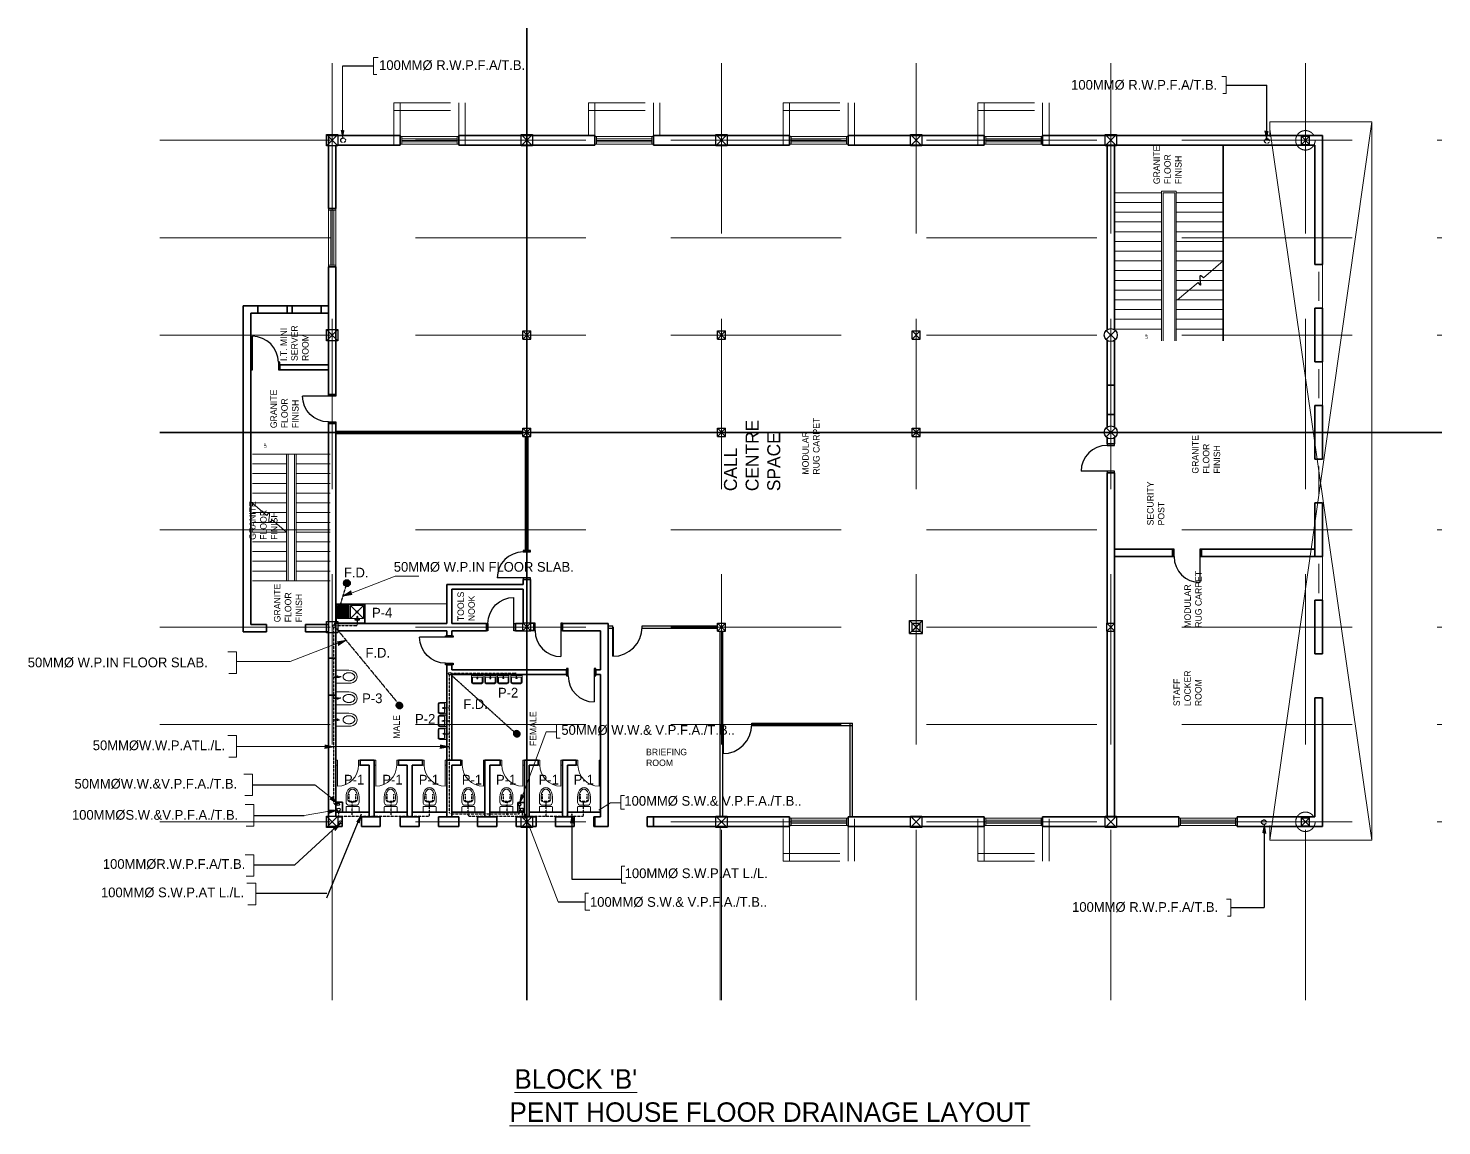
# Model space of a CAD drawing. Header units: millimetres. Extents: x -162225 to 333452, y -329082 to -56676.
# Drawn here: x 22776 to 66347, y -329082 to -295264 of the extents above; entities that cross this region are included whole.
import ezdxf

# ---------------------------------------------------------------- set-up
doc = ezdxf.new("R2010")
doc.units = ezdxf.units.MM
doc.header["$LTSCALE"] = 7
doc.header["$MEASUREMENT"] = 0
doc.linetypes.add('DASHED2', pattern=[0.375, 0.25, -0.125])
doc.linetypes.add('HIDDEN', pattern=[0.375, 0.25, -0.125])
doc.layers.get('0').update_dxf_attribs({"lineweight": 5})
for name, color, linetype, lineweight in [('Dim', 1, 'Continuous', 13), ('Fixtures', 7, 'Continuous', 5), ('gridlines', 8, 'DASHED2', 5), ('Handrails', 8, 'Continuous', 5), ('LAYER1', 8, 'Continuous', 5), ('Layer2', 8, 'Continuous', 25), ('Layer4', 8, 'Continuous', 5), ('Layer5', 8, 'Continuous', 25), ("Supervisor's seat", 8, 'Continuous', 25), ('text', 8, 'Continuous', 5), ('TEXT3', 8, 'Continuous', 5), ('WALLS', 8, 'Continuous', 35), ('WIN-DOOR', 8, 'Continuous', 13), ('win_doors', 8, 'Continuous', 13), ('WINDOWS_DOORS', 8, 'Continuous', 5)]:
    doc.layers.add(name, color=color, linetype=linetype, lineweight=lineweight)
doc.layers.add('DOORS', color=8, linetype='Continuous')
doc.layers.add('DRAINAGE', color=6, linetype='Continuous')
doc.layers.get('Dim').off()
doc.styles.add('LUCY', font='LSANSI.TTF')
doc.styles.add('STYLUS', font='stylu.ttf')

# ---------------------------------------------------------------- blocks, each defined once
blk = doc.blocks.new('W1800')
at = {"layer": 'WIN-DOOR'}
for points in [[(0, 0), (230, 0), (230, -50), (0, -50)], [(0, -1800), (230, -1800), (230, -1750), (0, -1750)]]:
    blk.add_lwpolyline(points, close=True, dxfattribs=at)
at = {"layer": 'WINDOWS_DOORS'}
for p, q in [((0, -1800), (0, 0)), ((0, 0), (230, 0)), ((230, 0), (230, -1800)), ((69, -1750), (69, -50)), ((114, -50), (114, -1750)), ((161, -1750), (161, -50)), ((230, -1800), (0, -1800))]:
    blk.add_line(p, q, dxfattribs=at)
blk = doc.blocks.new('STEP ARROW')
at = {"layer": 'text', "insert": (4454, 51), "char_height": 80, "width": 68, "attachment_point": 7}
blk.add_mtext('{\\fStylus BT|b0|i0|c0|p34;UP}', dxfattribs=at)
blk = doc.blocks.new('STEP CUT')
at = {"layer": 'Handrails', "linetype": 'Continuous'}
for p, q in [((333, 571), (-86, 79)), ((-225, -85), (-599, -524))]:
    blk.add_line(p, q, dxfattribs=at)
for points, knots in [([(-224, 17), (-266, 20), (-337, 17), (-265, -49), (-225, -85)], [321.725709, 321.725709, 321.725709, 321.725709, 418.129398, 535.034836, 535.034836, 535.034836, 535.034836]), ([(-86, 79), (-42, 49), (80, -36), (-134, 10), (-224, 17)], [0, 0, 0, 0, 115.30598, 321.725709, 321.725709, 321.725709, 321.725709])]:
    blk.add_open_spline(points, degree=3, knots=knots, dxfattribs=at)
blk = doc.blocks.new('wc')
for p, q in [((0, 458), (0, 308)), ((50, 458), (50, 408)), ((350, 408), (350, 458)), ((400, 308), (400, 458)), ((0, 150), (0, 0)), ((0, 0), (400, 0)), ((25, 175), (375, 175)), ((100, 208), (300, 208)), ((150, 308), (250, 308)), ((190, 208), (190, 175)), ((210, 208), (210, 175)), ((400, 0), (400, 150))]:
    blk.add_line(p, q)
for centre, radius, start, end in [((100, 308), 100, 180, 270), ((25, 150), 25, 90, 180), ((150, 408), 100, 180, 270), ((250, 408), 100, 270, 0), ((300, 308), 100, 270, 0), ((300, 308), 100, 270, 0), ((375, 150), 25, 360, 90)]:
    blk.add_arc(centre, radius, start, end)
blk.add_ellipse((200, 458), major_axis=(0, 300), ratio=0.666667, start_param=4.712389, end_param=7.853982)
blk.add_open_spline([(350, 458), (350, 466), (350, 474), (348, 496), (347, 510), (342, 537), (339, 551), (332, 576), (327, 588), (318, 611), (312, 622), (301, 641), (294, 650), (283, 665), (277, 670), (266, 681), (261, 685), (250, 693), (244, 696), (233, 701), (228, 703), (217, 706), (212, 707), (201, 708), (196, 708), (185, 706), (180, 705), (169, 702), (163, 700), (152, 694), (147, 691), (136, 682), (130, 678), (119, 667), (114, 661), (104, 647), (99, 640), (89, 624), (85, 616), (77, 598), (73, 589), (66, 569), (63, 559), (58, 538), (56, 527), (53, 506), (52, 494), (50, 475), (50, 466), (50, 458)], degree=3, knots=[4.712389, 4.712389, 4.712389, 4.712389, 4.805294, 4.805294, 4.96378, 4.96378, 5.122267, 5.122267, 5.280753, 5.280753, 5.439239, 5.439239, 5.597725, 5.597725, 5.724795, 5.724795, 5.851866, 5.851866, 5.978936, 5.978936, 6.106006, 6.106006, 6.233076, 6.233076, 6.360146, 6.360146, 6.487216, 6.487216, 6.614287, 6.614287, 6.741357, 6.741357, 6.868427, 6.868427, 6.995497, 6.995497, 7.122567, 7.122567, 7.249638, 7.249638, 7.376708, 7.376708, 7.503778, 7.503778, 7.630848, 7.630848, 7.757918, 7.757918, 7.853982, 7.853982, 7.853982, 7.853982])
blk = doc.blocks.new('d750l-150')
at = {"layer": 'WINDOWS_DOORS'}
blk.add_line((50, 150), (50, 800), dxfattribs=at)
for points in [[(50, 0), (0, 0), (0, 150), (50, 150)], [(750, 0), (700, 0), (700, 150), (750, 150)]]:
    blk.add_lwpolyline(points, close=True, dxfattribs=at)
blk.add_arc((50, 150), 650, 0, 90, dxfattribs=at)
blk = doc.blocks.new('bidet')
for p, q in [((0, 400), (0, 0)), ((0, 0), (400, 0)), ((0, 0), (200, 0)), ((0, 0), (200, 0)), ((400, 0), (400, 400))]:
    blk.add_line(p, q)
for radius in [23.9, 18.9, 13.9]:
    blk.add_circle((200, 50), radius)
blk.add_ellipse((200, 400), major_axis=(0, 256), ratio=0.780874, start_param=4.712389, end_param=7.853982)
for points in [[(325, 400), (325, 406), (325, 413), (323, 429), (322, 439), (318, 459), (316, 469), (309, 487), (306, 496), (298, 512), (293, 520), (284, 534), (279, 540), (268, 551), (263, 556), (252, 564), (246, 568), (235, 574), (229, 576), (218, 579), (213, 580), (202, 581), (197, 581), (186, 580), (180, 579), (169, 576), (164, 573), (153, 567), (147, 564), (136, 555), (131, 550), (120, 538), (115, 532), (106, 518), (101, 510), (93, 494), (90, 485), (84, 466), (81, 457), (78, 437), (76, 427), (75, 411), (75, 406), (75, 400)], [(325, 400), (325, 394), (325, 387), (323, 371), (322, 361), (318, 341), (316, 331), (309, 313), (306, 304), (298, 288), (293, 280), (284, 266), (279, 260), (268, 249), (263, 244), (252, 236), (246, 232), (235, 226), (229, 224), (218, 221), (213, 220), (202, 219), (197, 219), (186, 220), (180, 221), (169, 224), (164, 227), (153, 233), (147, 236), (136, 245), (131, 250), (120, 262), (115, 268), (106, 282), (101, 290), (93, 306), (90, 315), (84, 334), (81, 343), (78, 363), (76, 373), (75, 389), (75, 394), (75, 400)]]:
    blk.add_open_spline(points, degree=3, knots=[4.712389, 4.712389, 4.712389, 4.712389, 4.809848, 4.809848, 4.965569, 4.965569, 5.121291, 5.121291, 5.277012, 5.277012, 5.432733, 5.432733, 5.588455, 5.588455, 5.744176, 5.744176, 5.899897, 5.899897, 6.055619, 6.055619, 6.21134, 6.21134, 6.367061, 6.367061, 6.522783, 6.522783, 6.678504, 6.678504, 6.834226, 6.834226, 6.989947, 6.989947, 7.145668, 7.145668, 7.30139, 7.30139, 7.457111, 7.457111, 7.612832, 7.612832, 7.768554, 7.768554, 7.853982, 7.853982, 7.853982, 7.853982])
blk = doc.blocks.new('d900l')
at = {"linetype": 'ByBlock'}
blk.add_line((50, 230), (50, 1030), dxfattribs=at)
for points in [[(0, 0), (50, 0), (50, 230), (0, 230)], [(850, 0), (900, 0), (900, 230), (850, 230)]]:
    blk.add_lwpolyline(points, close=True, dxfattribs=at)
blk.add_arc((50, 230), 800, 0, 90, dxfattribs=at)
blk = doc.blocks.new('900 DOOR 2')
at = {"layer": 'Layer5'}
for p, q in [((900, 20), (0, 20)), ((900, 0), (0, 0))]:
    blk.add_line(p, q, dxfattribs=at)
blk.add_arc((0, 0), 900, 0, 90, dxfattribs=at)
blk = doc.blocks.new('sink900')
for p, q in [((0, 600), (0, 0)), ((900, 600), (0, 600)), ((0, 600), (50, 600)), ((0, 600), (100, 600)), ((20, 580), (20, 20)), ((880, 580), (20, 580)), ((450, 450), (50, 50)), ((50, 450), (450, 50)), ((50, 450), (50, 50)), ((450, 450), (50, 450)), ((168, 489), (325, 489)), ((230, 518), (230, 390)), ((230, 518), (260, 518)), ((260, 518), (260, 390)), ((450, 50), (450, 450)), ((450, 50), (450, 450)), ((450, 450), (850, 450)), ((490, 50), (490, 450)), ((850, 450), (850, 50)), ((880, 20), (880, 580)), ((900, 0), (900, 600)), ((0, 0), (900, 0)), ((20, 20), (880, 20)), ((50, 50), (450, 50)), ((260, 390), (230, 390)), ((490, 425), (850, 425)), ((490, 400), (850, 400)), ((490, 375), (850, 375)), ((490, 350), (850, 350)), ((490, 325), (850, 325)), ((490, 300), (850, 300)), ((490, 275), (850, 275)), ((850, 250), (490, 250)), ((850, 225), (490, 225)), ((850, 225), (490, 225)), ((850, 200), (490, 200)), ((850, 175), (490, 175)), ((850, 150), (490, 150)), ((850, 125), (490, 125)), ((850, 100), (490, 100)), ((850, 75), (490, 75)), ((850, 50), (490, 50))]:
    blk.add_line(p, q)
for centre, radius in [((197, 485), 20), ((288, 485), 20), ((250, 250), 40), ((250, 250), 30)]:
    blk.add_circle(centre, radius)
blk = doc.blocks.new('250 COLUMN')
at = {"layer": 'LAYER1'}
for p, q in [((125, 125), (-125, -125)), ((-125, 125), (125, -125))]:
    blk.add_line(p, q, dxfattribs=at)
at = {"layer": 'Layer2'}
for p, q in [((-125, 125), (125, 125)), ((-125, 125), (-125, -125)), ((125, 125), (125, -125)), ((-125, -125), (125, -125))]:
    blk.add_line(p, q, dxfattribs=at)
blk = doc.blocks.new('BASIN350')
for p, q in [((0, 200), (0, 0)), ((0, 0), (350, 0)), ((25, 200), (25, 50)), ((25, 50), (325, 50)), ((300, 250), (50, 250)), ((300, 225), (50, 225)), ((325, 50), (325, 200)), ((350, 0), (350, 200))]:
    blk.add_line(p, q)
for radius in [17.4, 12.4]:
    blk.add_circle((175, 75), radius)
for centre, radius, start, end in [((50, 200), 50, 90, 180), ((50, 200), 25, 90, 180), ((300, 200), 50, 0, 90), ((300, 200), 25, 360, 90)]:
    blk.add_arc(centre, radius, start, end)

msp = doc.modelspace()

# ---------------------------------------------------------------- hatches: boundary and pattern name
at = {"layer": 'Fixtures'}
h = msp.add_hatch(dxfattribs=at)
h.set_pattern_fill('ANSI31', color=256, scale=36, style=0)
h.set_pattern_definition([(45, (1310.9556, -234856.6648), (-3.18198052, 3.18198052), [])])
h.paths.add_polyline_path([(32703, -312361, 1), (32491, -312361, 1)])
h = msp.add_hatch(dxfattribs=at)
h.set_pattern_fill('ANSI31', color=256, scale=36, style=0)
h.set_pattern_definition([(45, (2930.1822, -238628.191), (-3.18198052, 3.18198052), [])])
h.paths.add_polyline_path([(34322, -316132, 1), (34110, -316132, 1)])
h = msp.add_hatch(dxfattribs=at)
h.set_pattern_fill('ANSI31', color=256, scale=36, style=0)
h.set_pattern_definition([(45, (6549.6296, -239500.185), (-3.18198052, 3.18198052), [])])
h.paths.add_polyline_path([(37942, -317004, 1), (37729, -317004, 1)])

# ---------------------------------------------------------------- linework, layer by layer
at = {"layer": 'DRAINAGE', "color": 6, "linetype": 'HIDDEN', "lineweight": 25}
for p, q in [((32212, -313659), (32568, -312463)), ((32233, -313710), (34220, -316119)), ((32238, -313671), (32884, -313671)), ((32914, -313362), (32914, -313641)), ((35798, -315179), (37803, -316991))]:
    msp.add_line(p, q, dxfattribs=at)
at = {"layer": 'DRAINAGE', "color": 6, "linetype": 'HIDDEN'}
for p, q in [((32200, -319147), (32200, -313725)), ((32208, -315236), (32417, -315236)), ((35759, -319443), (35759, -315186)), ((35806, -315131), (37787, -315131)), ((36613, -315137), (36613, -315318)), ((37014, -315136), (37014, -315316)), ((37416, -315135), (37416, -315315)), ((37817, -315161), (37817, -315308)), ((32200, -315901), (32408, -315901)), ((35534, -316207), (35759, -316207)), ((35520, -316609), (35756, -316609)), ((35527, -317009), (35763, -317009)), ((32230, -319177), (32317, -319177)), ((37915, -319209), (37915, -319443)), ((35789, -319473), (37885, -319473))]:
    msp.add_line(p, q, dxfattribs=at)
at = {"layer": 'DRAINAGE', "color": 3, "linetype": 'HIDDEN', "lineweight": 25}
for p, q in [((32666, -319081), (32666, -318868)), ((32870, -319081), (32870, -318868)), ((33841, -319081), (33841, -318868)), ((34045, -319081), (34045, -318868)), ((35042, -319081), (35042, -318868)), ((35246, -319081), (35246, -318868)), ((36250, -319081), (36250, -318868)), ((36453, -319081), (36453, -318868)), ((37423, -319081), (37423, -318868)), ((37626, -319081), (37626, -318868)), ((38630, -319081), (38630, -318868)), ((38833, -319081), (38833, -318868)), ((39804, -319081), (39804, -318868)), ((40007, -319081), (40007, -318868)), ((32666, -319081), (32870, -319081)), ((32763, -319540), (32763, -319081)), ((33841, -319081), (34045, -319081)), ((33960, -319540), (33960, -319081)), ((35042, -319081), (35246, -319081)), ((35144, -319510), (35144, -319081)), ((36250, -319081), (36453, -319081)), ((36341, -319510), (36341, -319081)), ((37423, -319081), (37626, -319081)), ((37537, -319540), (37537, -319081)), ((38630, -319081), (38833, -319081)), ((38738, -319510), (38738, -319081)), ((39804, -319081), (40007, -319081)), ((39896, -319510), (39896, -319081)), ((32365, -319540), (35114, -319540)), ((36371, -319540), (39866, -319540))]:
    msp.add_line(p, q, dxfattribs=at)
at = {"layer": 'DRAINAGE', "color": 3, "linetype": 'HIDDEN'}
for p, q in [((32335, -319376), (32335, -319510)), ((37467, -319108), (37567, -319108)), ((38000, -319391), (38000, -319540))]:
    msp.add_line(p, q, dxfattribs=at)
at = {"layer": 'DRAINAGE', "color": 6, "linetype": 'HIDDEN', "lineweight": 25}
for centre, radius in [((32481, -298714), 72.8), ((60959, -298735), 72.8), ((32202, -313686), 39), ((60867, -319728), 72.8)]:
    msp.add_circle(centre, radius, dxfattribs=at)
at = {"layer": 'DRAINAGE', "color": 6}
for centre, radius in [((32329, -319179), 37.5), ((37920, -319190), 37.5), ((32396, -319732), 50)]:
    msp.add_circle(centre, radius, dxfattribs=at)
at = {"layer": 'DRAINAGE', "color": 3}
msp.add_circle((32345, -319344), 50, dxfattribs=at)
at = {"layer": 'DRAINAGE', "color": 3, "linetype": 'HIDDEN'}
msp.add_circle((38002, -319341), 50, dxfattribs=at)
at = {"layer": 'DRAINAGE', "color": 6, "linetype": 'HIDDEN', "lineweight": 25}
msp.add_arc((32884, -313641), 30, 270, 0, dxfattribs=at)
at = {"layer": 'DRAINAGE', "color": 6, "linetype": 'HIDDEN'}
for centre, start, end in [((37787, -315161), 360, 90), ((32230, -319147), 180, 270), ((35789, -319443), 180, 270), ((37885, -319443), 270, 0)]:
    msp.add_arc(centre, 30, start, end, dxfattribs=at)
at = {"layer": 'DRAINAGE', "color": 3, "linetype": 'HIDDEN', "lineweight": 25}
for centre, start, end in [((32365, -319510), 180, 270), ((35114, -319510), 270, 0), ((36371, -319510), 180, 270), ((38708, -319510), 270, 0), ((39866, -319510), 270, 0)]:
    msp.add_arc(centre, 30, start, end, dxfattribs=at)
at = {"layer": 'Fixtures'}
for p, q in [((35680, -313001), (32260, -313001)), ((37507, -319208), (37507, -319241)), ((37527, -319208), (37527, -319241))]:
    msp.add_line(p, q, dxfattribs=at)
at = {"layer": 'Fixtures', "lineweight": 25}
for centre, radius in [((32597, -312361), 106), ((32612, -312391), 46.8)]:
    msp.add_circle(centre, radius, dxfattribs=at)
at = {"layer": 'gridlines', "ltscale": 3000}
for p, q in [((32145, -325213), (32145, -295264)), ((44145, -325213), (44145, -295264)), ((50145, -325213), (50145, -295264)), ((56145, -325213), (56145, -295264)), ((62145, -325213), (62145, -295264)), ((26836, -298716), (66347, -298716)), ((26836, -301716), (66347, -301716)), ((26836, -304716), (66347, -304716)), ((26836, -310716), (66347, -310716)), ((26836, -313716), (66347, -313716)), ((26836, -316716), (66347, -316716)), ((26836, -319716), (66347, -319716))]:
    msp.add_line(p, q, dxfattribs=at)
at = {"layer": 'gridlines', "color": 206, "linetype": 'Continuous', "lineweight": 30, "ltscale": 3000}
for p, q in [((40650, -313676), (40800, -313676)), ((40650, -313678), (40800, -313678)), ((40800, -313753), (40800, -313678)), ((41700, -313753), (41700, -313678)), ((41700, -313678), (44020, -313678)), ((40650, -313753), (40800, -313753)), ((41700, -313753), (44020, -313753)), ((45082, -316753), (45082, -316678)), ((48107, -316753), (48107, -316678))]:
    msp.add_line(p, q, dxfattribs=at)
at = {"layer": 'Handrails'}
for p, q in [((57710, -304891), (57710, -300281)), ((57710, -300281), (58165, -300281)), ((57760, -304891), (57760, -300331)), ((57760, -300331), (58115, -300331)), ((58115, -304891), (58115, -300331)), ((58165, -302131), (58165, -300281)), ((58165, -304891), (58165, -302131)), ((58999, -302955), (59615, -302431)), ((58205, -303631), (58835, -303095)), ((30736, -312288), (30736, -308388)), ((30786, -312288), (30786, -308388)), ((30981, -312288), (30981, -308388)), ((31031, -312288), (31031, -308388))]:
    msp.add_line(p, q, dxfattribs=at)
at = {"layer": 'Handrails', "lineweight": 25}
msp.add_spline([(58835, -303095), (58910, -303182), (58910, -302880), (58999, -302955)], degree=3, dxfattribs=at)
at = {"layer": 'LAYER1'}
for p, q in [((61045, -298151), (64195, -298151)), ((61045, -298601), (61045, -298151)), ((61045, -320281), (64195, -298151)), ((64195, -320281), (61045, -298376)), ((64195, -320281), (64195, -298151)), ((31970, -298541), (32320, -298891)), ((32320, -298541), (31970, -298891)), ((37970, -298541), (38320, -298891)), ((38320, -298541), (37970, -298891)), ((43970, -298541), (44320, -298891)), ((44320, -298541), (43970, -298891)), ((49970, -298541), (50320, -298891)), ((50320, -298541), (49970, -298891)), ((55970, -298541), (56320, -298891)), ((56320, -298541), (55970, -298891)), ((56260, -300331), (57710, -300331)), ((56260, -300631), (57710, -300631)), ((58165, -300331), (59615, -300331)), ((58165, -300631), (59615, -300631)), ((56260, -300931), (57710, -300931)), ((58165, -300931), (59615, -300931)), ((56260, -301231), (57710, -301231)), ((58165, -301231), (59615, -301231)), ((56260, -301531), (57710, -301531)), ((56260, -301831), (57710, -301831)), ((58165, -301531), (59615, -301531)), ((58165, -301831), (59615, -301831)), ((56260, -302131), (57710, -302131)), ((58165, -302131), (59615, -302131)), ((56260, -302431), (57710, -302431)), ((56260, -302731), (57710, -302731)), ((58165, -302431), (59615, -302431)), ((58165, -302731), (59262, -302731)), ((59262, -302731), (59615, -302731)), ((56260, -303031), (57710, -303031)), ((58165, -303031), (58906, -303031)), ((58906, -303031), (59615, -303031)), ((56260, -303331), (57710, -303331)), ((56260, -303631), (57710, -303631)), ((58165, -303331), (58557, -303331)), ((58165, -303631), (59615, -303631)), ((58557, -303331), (59615, -303331)), ((56260, -303931), (57710, -303931)), ((58165, -303931), (59615, -303931)), ((62440, -305541), (62440, -303891)), ((31970, -304541), (32320, -304891)), ((32320, -304541), (31970, -304891)), ((56260, -304231), (57710, -304231)), ((56260, -304531), (57710, -304531)), ((58165, -304231), (59615, -304231)), ((58165, -304531), (59615, -304531)), ((56003, -304575), (56286, -304857)), ((56286, -304575), (56003, -304857)), ((62440, -308541), (62440, -306891)), ((56003, -307575), (56286, -307857)), ((56286, -307575), (56003, -307857)), ((32081, -308388), (29686, -308388)), ((30736, -308688), (29686, -308688)), ((32081, -308688), (31031, -308688)), ((30736, -308988), (29686, -308988)), ((30736, -309288), (29686, -309288)), ((32081, -308988), (31031, -308988)), ((32081, -309288), (31031, -309288)), ((30736, -309588), (29686, -309588)), ((32081, -309588), (31031, -309588)), ((30736, -309888), (29686, -309888)), ((30030, -310188), (29686, -310188)), ((30736, -310188), (30030, -310188)), ((32081, -309888), (31031, -309888)), ((32081, -310188), (31031, -310188)), ((62440, -311541), (62440, -309891)), ((30383, -310488), (29686, -310488)), ((30736, -310488), (30383, -310488)), ((32081, -310488), (31031, -310488)), ((30736, -310788), (29686, -310788)), ((30736, -311088), (29686, -311088)), ((32081, -310788), (31031, -310788)), ((32081, -311088), (31031, -311088)), ((30736, -311388), (29686, -311388)), ((32081, -311388), (31031, -311388)), ((30736, -311688), (29686, -311688)), ((32081, -311688), (31031, -311688)), ((30736, -311988), (29686, -311988)), ((32081, -312288), (29686, -312288)), ((32081, -311988), (31031, -311988)), ((62440, -314541), (62440, -312891)), ((49945, -313516), (50345, -313916)), ((49945, -313916), (50345, -313516)), ((31970, -319541), (32320, -319891)), ((32320, -319541), (31970, -319891)), ((37970, -319541), (38320, -319891)), ((38320, -319541), (37970, -319891)), ((43970, -319541), (44320, -319891)), ((44320, -319541), (43970, -319891)), ((49970, -319541), (50320, -319891)), ((50320, -319541), (49970, -319891)), ((55970, -319541), (56320, -319891)), ((56320, -319541), (55970, -319891)), ((61045, -320281), (61045, -319831)), ((61045, -320281), (64195, -320281))]:
    msp.add_line(p, q, dxfattribs=at)
at = {"layer": 'Layer2'}
for p, q in [((49945, -313516), (50345, -313516)), ((49945, -313916), (49945, -313516)), ((50345, -313916), (50345, -313516)), ((49945, -313916), (50345, -313916))]:
    msp.add_line(p, q, dxfattribs=at)
at = {"layer": 'Layer2', "lineweight": 25}
for points in [[(32320, -298541), (32320, -298891), (31970, -298891), (31970, -298541)], [(38320, -298541), (38320, -298891), (37970, -298891), (37970, -298541)], [(44320, -298541), (44320, -298891), (43970, -298891), (43970, -298541)], [(50320, -298541), (50320, -298891), (49970, -298891), (49970, -298541)], [(56320, -298541), (56320, -298891), (55970, -298891), (55970, -298541)], [(32320, -304541), (32320, -304891), (31970, -304891), (31970, -304541)], [(32320, -313541), (32320, -313891), (31970, -313891), (31970, -313541)], [(32320, -319541), (32320, -319891), (31970, -319891), (31970, -319541)], [(38320, -319541), (38320, -319891), (37970, -319891), (37970, -319541)], [(44320, -319541), (44320, -319891), (43970, -319891), (43970, -319541)], [(50320, -319541), (50320, -319891), (49970, -319891), (49970, -319541)], [(56320, -319541), (56320, -319891), (55970, -319891), (55970, -319541)]]:
    msp.add_lwpolyline(points, close=True, dxfattribs=at)
at = {"layer": 'Layer2'}
for centre in [(56145, -304716), (56145, -307716)]:
    msp.add_circle(centre, 200, dxfattribs=at)
at = {"layer": 'Layer4', "linetype": 'DASHED2', "ltscale": 1000}
for p, q in [((34045, -297566), (36245, -297566)), ((34045, -298866), (34045, -297566)), ((34245, -298866), (34245, -297566)), ((36045, -298866), (36045, -297566)), ((36245, -298866), (36245, -297566)), ((40045, -297566), (42245, -297566)), ((40045, -298566), (40045, -297566)), ((40245, -298866), (40245, -297566)), ((42045, -298866), (42045, -297566)), ((42245, -298566), (42245, -297566)), ((46045, -297566), (48245, -297566)), ((46045, -298866), (46045, -297566)), ((46245, -298866), (46245, -297566)), ((48045, -298866), (48045, -297566)), ((48245, -298866), (48245, -297566)), ((52045, -297566), (54245, -297566)), ((52045, -298866), (52045, -297566)), ((52245, -298866), (52245, -297566)), ((54045, -298866), (54045, -297566)), ((54245, -298866), (54245, -297566)), ((34045, -297796), (36245, -297796)), ((40045, -297796), (42245, -297796)), ((46045, -297796), (48245, -297796)), ((52045, -297796), (54245, -297796)), ((46045, -319626), (46045, -320926)), ((46245, -319626), (46245, -320926)), ((48045, -319626), (48045, -320926)), ((48245, -319626), (48245, -320926)), ((52045, -319626), (52045, -320926)), ((52245, -319626), (52245, -320926)), ((54045, -319626), (54045, -320926)), ((54245, -319626), (54245, -320926)), ((46045, -320696), (48245, -320696)), ((46045, -320926), (48245, -320926)), ((52045, -320696), (54245, -320696)), ((52045, -320926), (54245, -320926))]:
    msp.add_line(p, q, dxfattribs=at)
for centre in [(62145, -298716), (62145, -319716)]:
    msp.add_circle(centre, 300, dxfattribs=at)
at = {"layer": 'text'}
msp.add_line((44107, -325213), (44107, -319891), dxfattribs=at)
at = {"layer": 'TEXT3', "color": 1}
for p, q in [((33558, -296164), (33416, -296164)), ((33416, -296164), (33416, -296688)), ((32465, -298402), (32465, -296426)), ((33416, -296688), (33525, -296688)), ((59564, -296754), (59705, -296754)), ((59705, -296754), (59705, -297278)), ((59705, -297278), (59596, -297278)), ((32476, -312772), (34087, -312144)), ((34087, -312144), (34820, -312144)), ((30851, -314780), (32580, -314110)), ((28928, -314478), (29197, -314478)), ((29197, -314478), (29197, -315142)), ((29197, -314780), (30851, -314780)), ((29197, -315142), (28960, -315142)), ((39060, -317137), (39060, -316720)), ((39060, -316720), (39171, -316720)), ((28928, -317056), (29197, -317056)), ((29197, -317056), (29197, -317720)), ((37922, -319165), (38740, -316946)), ((38740, -316946), (39060, -316946)), ((39060, -317137), (39171, -317137)), ((29197, -317393), (35759, -317393)), ((29197, -317720), (28960, -317720)), ((29416, -318244), (29686, -318244)), ((29686, -318244), (29686, -318908)), ((29686, -318908), (29449, -318908)), ((32336, -319149), (31614, -318581)), ((41039, -319326), (41039, -318908)), ((41039, -318908), (41151, -318908)), ((29465, -319186), (29734, -319186)), ((29734, -319186), (29734, -319850)), ((31285, -319523), (32301, -319350)), ((38025, -319337), (39114, -322181)), ((40364, -319361), (40719, -319135)), ((40719, -319135), (41039, -319135)), ((41039, -319326), (41151, -319326)), ((30988, -321045), (32408, -319742)), ((29734, -319850), (29497, -319850)), ((29465, -320731), (29734, -320731)), ((29734, -320731), (29734, -321395)), ((41058, -321608), (41058, -321084)), ((41058, -321084), (41167, -321084)), ((29734, -321395), (29497, -321395)), ((29517, -321612), (29786, -321612)), ((29786, -321612), (29786, -322276)), ((39940, -322441), (39940, -321917)), ((39940, -321917), (40049, -321917)), ((41199, -321608), (41058, -321608)), ((29786, -322276), (29549, -322276)), ((59709, -322096), (59850, -322096)), ((59850, -322096), (59850, -322620)), ((40082, -322441), (39940, -322441)), ((59850, -322620), (59741, -322620))]:
    msp.add_line(p, q, dxfattribs=at)
at = {"layer": 'TEXT3', "color": 1, "lineweight": 25}
for p, q in [((33416, -296426), (32465, -296426)), ((59705, -297016), (60952, -297016)), ((60952, -298713), (60952, -297016)), ((60894, -298420), (60952, -298713)), ((32728, -312612), (32476, -312772)), ((32328, -314270), (32580, -314110)), ((32188, -315260), (32371, -315260)), ((32186, -315911), (32371, -315911)), ((32185, -316571), (32371, -316571)), ((31907, -317451), (32200, -317393)), ((35466, -317451), (35759, -317393)), ((29686, -318581), (31614, -318581)), ((37969, -318870), (37922, -319165)), ((32022, -319457), (32301, -319350)), ((32070, -319013), (32336, -319149)), ((29734, -319523), (31285, -319523)), ((31976, -322056), (33050, -319473)), ((32232, -319983), (32408, -319742)), ((39535, -319474), (39535, -321480)), ((39593, -319767), (39535, -319474)), ((60872, -319779), (60872, -322358)), ((60930, -320072), (60872, -319779)), ((29734, -321045), (30988, -321045)), ((39535, -321480), (41058, -321480)), ((29786, -321920), (31976, -321920)), ((39113, -322179), (39940, -322179)), ((59850, -322358), (60872, -322358))]:
    msp.add_line(p, q, dxfattribs=at)
at = {"layer": 'TEXT3', "color": 6, "lineweight": 25}
msp.add_circle((35772, -315150), 39, dxfattribs=at)
at = {"layer": 'TEXT3', "color": 1}
for points in [[(32523, -298405), (32465, -298691), (32407, -298398)], [(61010, -298427), (60952, -298713), (60894, -298420)], [(32764, -312723), (32476, -312772), (32728, -312612)], [(32292, -314159), (32580, -314110), (32328, -314270)], [(31913, -317335), (32200, -317393), (31907, -317451)], [(35473, -317335), (35759, -317393), (35466, -317451)], [(32147, -318926), (32336, -319149), (32070, -319013)], [(38075, -318917), (37922, -319165), (37969, -318870)], [(32009, -319341), (32301, -319350), (32022, -319457)], [(38073, -319625), (38025, -319337), (38184, -319590)], [(32158, -319892), (32408, -319742), (32232, -319983)], [(32886, -319715), (33050, -319473), (32991, -319766)], [(39477, -319760), (39535, -319474), (39593, -319767)], [(60814, -320065), (60872, -319779), (60930, -320072)]]:
    msp.add_solid(points, dxfattribs=at)
at = {"layer": 'WALLS'}
for p, q in [((38145, -325213), (38145, -295264)), ((32030, -298566), (34245, -298566)), ((32030, -300816), (32030, -298566)), ((32260, -298866), (34245, -298866)), ((32260, -300816), (32260, -298866)), ((34245, -298866), (34245, -298566)), ((36045, -298866), (36045, -298566)), ((36045, -298566), (40245, -298566)), ((36045, -298866), (40245, -298866)), ((40245, -298866), (40245, -298566)), ((42045, -298866), (42045, -298566)), ((42045, -298566), (46245, -298566)), ((42045, -298866), (46245, -298866)), ((46245, -298866), (46245, -298566)), ((48045, -298866), (48045, -298566)), ((48045, -298566), (52245, -298566)), ((48045, -298866), (52245, -298866)), ((52245, -298866), (52245, -298566)), ((54045, -298866), (54045, -298566)), ((54045, -298566), (61045, -298566)), ((54045, -298866), (61045, -298866)), ((56030, -304552), (56030, -298891)), ((56260, -304552), (56260, -298891)), ((56260, -304552), (56260, -298891)), ((59615, -304891), (59615, -298866)), ((61045, -298566), (62670, -298566)), ((61045, -298866), (62440, -298866)), ((62440, -298866), (62440, -302541)), ((62670, -298566), (62670, -302541)), ((32260, -300816), (32030, -300816)), ((32260, -302616), (32030, -302616)), ((32030, -306546), (32030, -302616)), ((32260, -306546), (32260, -302616)), ((62440, -302541), (62670, -302541)), ((29405, -313866), (29405, -303816)), ((30757, -303816), (29405, -303816)), ((29635, -313636), (29635, -304046)), ((30757, -304046), (29635, -304046)), ((29857, -303816), (29857, -304046)), ((30907, -303816), (30757, -303816)), ((30757, -303816), (30757, -304046)), ((30757, -304046), (30907, -304046)), ((32030, -303816), (30907, -303816)), ((30907, -303816), (30907, -304046)), ((32030, -304046), (30907, -304046)), ((31807, -303816), (31807, -304046)), ((62440, -303891), (62670, -303891)), ((62440, -303891), (62440, -305541)), ((62670, -303891), (62670, -305541)), ((56030, -307552), (56030, -304880)), ((56260, -304891), (56260, -304880)), ((56260, -307552), (56260, -304880)), ((30535, -305786), (30535, -305636)), ((30907, -305636), (30535, -305636)), ((32030, -305786), (30535, -305786)), ((32030, -305636), (30907, -305636)), ((56030, -305831), (56030, -306266)), ((56260, -305831), (56260, -305601)), ((56260, -305831), (56260, -306266)), ((62440, -305541), (62670, -305541)), ((56030, -306266), (56260, -306266)), ((32260, -306546), (32030, -306546)), ((56030, -307166), (56260, -307166)), ((56030, -307166), (56030, -307552)), ((56260, -307166), (56260, -307552)), ((62440, -306891), (62670, -306891)), ((62440, -306891), (62440, -308541)), ((62670, -306891), (62670, -308541)), ((32030, -313541), (32030, -307446)), ((32260, -307446), (32030, -307446)), ((32260, -313541), (32260, -307446)), ((26836, -307716), (66347, -307716)), ((56030, -308066), (56030, -307880)), ((56260, -308066), (56260, -307880)), ((56260, -308066), (56030, -308066)), ((62440, -308541), (62670, -308541)), ((56260, -308966), (56030, -308966)), ((56030, -313591), (56030, -308966)), ((56260, -313591), (56260, -308966)), ((62440, -309891), (62670, -309891)), ((62440, -309891), (62440, -311541)), ((62670, -309891), (62670, -311541)), ((38030, -311351), (38260, -311351)), ((56260, -311311), (58045, -311311)), ((58045, -311311), (58045, -311541)), ((58945, -311311), (58945, -311541)), ((58945, -311311), (62440, -311311)), ((56260, -311541), (58045, -311541)), ((59085, -311541), (58945, -311541)), ((58945, -311541), (62440, -311541)), ((62440, -311541), (62670, -311541)), ((35680, -312401), (38030, -312401)), ((35680, -313601), (35680, -312401)), ((38030, -312401), (38030, -312251)), ((38030, -312251), (38260, -312251)), ((38260, -313585), (38260, -312251)), ((35830, -313601), (35830, -312551)), ((35830, -312551), (38030, -312551)), ((38030, -313585), (38030, -312551)), ((62440, -312891), (62670, -312891)), ((62440, -312891), (62440, -314541)), ((62670, -312891), (62670, -314541)), ((29635, -313636), (30117, -313636)), ((30117, -313863), (30117, -313633)), ((31317, -313863), (31317, -313633)), ((31317, -313636), (32030, -313636)), ((32030, -314678), (32030, -313541)), ((32260, -314678), (32260, -313541)), ((32320, -313601), (35680, -313601)), ((35830, -313601), (36897, -313601)), ((36897, -313831), (36897, -313601)), ((37797, -313831), (37797, -313601)), ((37797, -313601), (38020, -313601)), ((38347, -313595), (38218, -313595)), ((39247, -313601), (40650, -313601)), ((39247, -313831), (39247, -313601)), ((40650, -319866), (40650, -313601)), ((29405, -313866), (30117, -313866)), ((31317, -313866), (32030, -313866)), ((32320, -313831), (35680, -313831)), ((35680, -313981), (35680, -313831)), ((35680, -313981), (35830, -313981)), ((35830, -313981), (35830, -313831)), ((35830, -313831), (36897, -313831)), ((37797, -313831), (38020, -313831)), ((38347, -313825), (38218, -313825)), ((39247, -313831), (40420, -313831)), ((40420, -315031), (40420, -313831)), ((56030, -319541), (56030, -313841)), ((56260, -319541), (56260, -313841)), ((62440, -314541), (62670, -314541)), ((32030, -317616), (32030, -314678)), ((32030, -314678), (32260, -314678)), ((32030, -314678), (32260, -314678)), ((32260, -317616), (32260, -314678)), ((35680, -315031), (35680, -314881)), ((35680, -314881), (35830, -314881)), ((35830, -315031), (35830, -314881)), ((35680, -317816), (35680, -315031)), ((35830, -315031), (39370, -315031)), ((35830, -317816), (35830, -315181)), ((35830, -315181), (39370, -315181)), ((39370, -315181), (39370, -315031)), ((40270, -315181), (40270, -315031)), ((40270, -315031), (40420, -315031)), ((40270, -315181), (40420, -315181)), ((40420, -319566), (40420, -315181)), ((32030, -315816), (32260, -315816)), ((62440, -315891), (62670, -315891)), ((62440, -315891), (62440, -319566)), ((62670, -315891), (62670, -319866)), ((32030, -319866), (32030, -317616)), ((32260, -319566), (32260, -317616)), ((33010, -317816), (33435, -317816)), ((33010, -317966), (33010, -317816)), ((33010, -317966), (33285, -317966)), ((33285, -319566), (33285, -317966)), ((33435, -319566), (33435, -317816)), ((34185, -317966), (34185, -317816)), ((34185, -317816), (34610, -317816)), ((34185, -317966), (34460, -317966)), ((34460, -319566), (34460, -317966)), ((34610, -317816), (34930, -317816)), ((34610, -319566), (34610, -317966)), ((34610, -317966), (34930, -317966)), ((34930, -317816), (34930, -317966)), ((35680, -317816), (35680, -319566)), ((35680, -317816), (36105, -317816)), ((35830, -317966), (35830, -319566)), ((35830, -317966), (36105, -317966)), ((36105, -317816), (36105, -317966)), ((36855, -317816), (36855, -319566)), ((36855, -317816), (37321, -317816)), ((37005, -317966), (37005, -319566)), ((37005, -317966), (37321, -317966)), ((37321, -317816), (37321, -317966)), ((38070, -319566), (38070, -317816)), ((38070, -317816), (38495, -317816)), ((38220, -319566), (38220, -317966)), ((38220, -317966), (38495, -317966)), ((38495, -317966), (38495, -317816)), ((39245, -319566), (39245, -317816)), ((39245, -317816), (39670, -317816)), ((39395, -319566), (39395, -317966)), ((39395, -317966), (39670, -317966)), ((39670, -317966), (39670, -317816)), ((32260, -319116), (32460, -319116)), ((32460, -319416), (32460, -319116)), ((37870, -319418), (37870, -319118)), ((38070, -319118), (37870, -319118)), ((32260, -319416), (33285, -319416)), ((32260, -319566), (32452, -319566)), ((32452, -319566), (32452, -319866)), ((33052, -319566), (33052, -319866)), ((33052, -319566), (33627, -319566)), ((33435, -319416), (34460, -319416)), ((33450, -319416), (34475, -319416)), ((33627, -319566), (33627, -319866)), ((33627, -319566), (33627, -319866)), ((34245, -319866), (34245, -319566)), ((34245, -319566), (34825, -319566)), ((34610, -319416), (35680, -319416)), ((34825, -319566), (34825, -319866)), ((35425, -319566), (35425, -319866)), ((35425, -319566), (36045, -319566)), ((35769, -319571), (35769, -319573)), ((35830, -319416), (36855, -319416)), ((36045, -319866), (36045, -319566)), ((36622, -319566), (37217, -319566)), ((36622, -319566), (36622, -319866)), ((37005, -319416), (38070, -319416)), ((37217, -319566), (37217, -319866)), ((37817, -319566), (37817, -319866)), ((37817, -319566), (38432, -319566)), ((38220, -319416), (39245, -319416)), ((38432, -319566), (38432, -319866)), ((39032, -319566), (39032, -319866)), ((39032, -319566), (39607, -319566)), ((39395, -319416), (40420, -319416)), ((39607, -319566), (39607, -319866)), ((39607, -319566), (39607, -319866)), ((40207, -319566), (40207, -319866)), ((40207, -319566), (40420, -319566)), ((40245, -319866), (40245, -319566)), ((41850, -319566), (46245, -319566)), ((41850, -319866), (41850, -319566)), ((42045, -319866), (42045, -319566)), ((46245, -319866), (46245, -319566)), ((48045, -319866), (48045, -319566)), ((48045, -319566), (52245, -319566)), ((52245, -319866), (52245, -319566)), ((54045, -319866), (54045, -319566)), ((54045, -319566), (58245, -319566)), ((58245, -319866), (58245, -319566)), ((60045, -319866), (60045, -319566)), ((60045, -319566), (61045, -319566)), ((61045, -319566), (62440, -319566)), ((32030, -319866), (32452, -319866)), ((33052, -319866), (33627, -319866)), ((34245, -319866), (34825, -319866)), ((35425, -319866), (36045, -319866)), ((36622, -319866), (37217, -319866)), ((37817, -319866), (38432, -319866)), ((39032, -319866), (39607, -319866)), ((40207, -319866), (40650, -319866)), ((41850, -319866), (46245, -319866)), ((48045, -319866), (52245, -319866)), ((54045, -319866), (58245, -319866)), ((60045, -319866), (61045, -319866)), ((61045, -319866), (62670, -319866))]:
    msp.add_line(p, q, dxfattribs=at)
at = {"layer": 'WALLS', "linetype": 'DASHED2', "lineweight": 18, "ltscale": 200000}
for p, q in [((62555, -302766), (62555, -303666)), ((62670, -303891), (62670, -302541)), ((62555, -305766), (62555, -306666)), ((62670, -306891), (62670, -305541)), ((62555, -308766), (62555, -309666)), ((62555, -311766), (62555, -312666)), ((62670, -312891), (62670, -311541))]:
    msp.add_line(p, q, dxfattribs=at)
at = {"layer": 'WALLS', "lineweight": 30}
for p, q in [((32260, -307678), (38020, -307678)), ((32260, -307753), (38020, -307753)), ((38107, -311351), (38107, -307841)), ((38182, -311351), (38182, -307841)), ((44107, -319541), (44107, -313841)), ((44182, -319541), (44182, -313841)), ((45082, -316678), (48182, -316678)), ((45082, -316753), (48182, -316753)), ((48107, -319566), (48107, -316753)), ((48182, -319566), (48182, -316678))]:
    msp.add_line(p, q, dxfattribs=at)

# ---------------------------------------------------------------- block references
at = {"layer": 'Dim', "rotation": 89.99999999999999}
for name, p in [('250 COLUMN', (62145, -298716)), ('250 COLUMN', (38145, -304716)), ('250 COLUMN', (44145, -304716)), ('250 COLUMN', (50145, -304716)), ('250 COLUMN', (38145, -307716)), ('250 COLUMN', (44145, -307716)), ('250 COLUMN', (50145, -307716)), ('STEP ARROW', (30173, -312654)), ('STEP CUT', (30211, -310188)), ('250 COLUMN', (38145, -313710)), ('250 COLUMN', (44145, -313716)), ('250 COLUMN', (50145, -313716)), ('250 COLUMN', (56145, -313716)), ('250 COLUMN', (62145, -319716))]:
    msp.add_blockref(name, p, dxfattribs=at)
at = {"layer": 'Fixtures'}
for name, p, rotation in [('sink900', (33160, -313001), 180), ('bidet', (32260, -315047), 270), ('BASIN350', (36794, -315210), 180), ('BASIN350', (37195, -315210), 180), ('BASIN350', (37593, -315210), 180), ('BASIN350', (38000, -315210), 180), ('bidet', (32260, -315716), 270), ('BASIN350', (35661, -316385), 89.99999999999999), ('bidet', (32260, -316372), 270), ('BASIN350', (35661, -316782), 89.99999999999999), ('BASIN350', (35661, -317178), 89.99999999999999)]:
    msp.add_blockref(name, p, dxfattribs=dict(at, rotation=rotation))
for p in [(32572, -319416), (33747, -319416), (34945, -319416), (36142, -319416), (37317, -319416), (38532, -319416), (39707, -319416)]:
    msp.add_blockref('wc', p, dxfattribs=at)
at = {"layer": 'Layer2'}
msp.add_blockref('d900l', (29635, -305786), dxfattribs=at)
at = {"layer": 'Layer2', "xscale": -1, "rotation": 89.99999999999999}
for p in [(32260, -306546), (35870, -313981)]:
    msp.add_blockref('d900l', p, dxfattribs=at)
at = {"layer": 'Layer2'}
for p, rotation in [((56260, -308966), 89.99999999999999), ((38260, -312251), 89.99999999999999), ((58945, -311311), 180), ((39247, -313595), 180), ((40270, -314991), 180)]:
    msp.add_blockref('d900l', p, dxfattribs=dict(at, rotation=rotation))
at = {"layer": 'Layer2', "xscale": -1}
msp.add_blockref('d900l', (37797, -313831), dxfattribs=at)
at = {"layer": "Supervisor's seat", "rotation": 270}
for p in [(40800, -313716), (44182, -316716)]:
    msp.add_blockref('900 DOOR 2', p, dxfattribs=at)
at = {"layer": 'win_doors'}
for name, p, rotation in [('W1800', (34245, -298831), 89.99999999999999), ('W1800', (40245, -298831), 89.99999999999999), ('W1800', (46245, -298831), 89.99999999999999), ('W1800', (52245, -298831), 89.99999999999999), ('W1800', (32260, -302616), 180), ('d750l-150', (35680, -317816), 180), ('d750l-150', (36855, -317816), 180), ('d750l-150', (38071, -317816), 180), ('d750l-150', (39245, -317816), 180), ('d750l-150', (40420, -317816), 180), ('W1800', (46245, -319831), 89.99999999999999), ('W1800', (52245, -319831), 89.99999999999999), ('W1800', (58245, -319831), 89.99999999999999)]:
    msp.add_blockref(name, p, dxfattribs=dict(at, rotation=rotation))
at = {"layer": 'win_doors', "xscale": -1, "rotation": 180}
for p in [(32260, -317816), (33435, -317816)]:
    msp.add_blockref('d750l-150', p, dxfattribs=at)

# ---------------------------------------------------------------- texts
at = {"layer": 'DOORS', "color": 1, "char_height": 300, "width": 15498, "attachment_point": 1, "style": 'LUCY'}
for s, insert in [('100MM%%c R.W.P.F.A/T.B.', (33591, -296249)), ('100MM%%c R.W.P.F.A/T.B.', (54924, -296856)), ('F.D.', (32507, -311886)), ('50MM%%c W.P.IN FLOOR SLAB.', (34043, -311710)), ('P-4', (33372, -313122)), ('F.D.', (33171, -314356)), ('50MM%%c W.P.IN FLOOR SLAB.', (22760, -314655)), ('P-3', (33069, -315760)), ('P-2', (37254, -315587)), ('F.D.', (36184, -315938)), ('P-2', (34699, -316394)), ('50MM%%c W.W.& V.P.F.A./T.B..', (39209, -316736)), ('50MM%%cW.W.P.ATL./L.', (24764, -317209)), ('50MM%%cW.W.&V.P.F.A./T.B.', (24201, -318393)), ('P-1', (32507, -318268)), ('P-1', (33689, -318268)), ('P-1', (34814, -318268)), ('P-1', (36141, -318268)), ('P-1', (37194, -318268)), ('P-1', (38507, -318268)), ('P-1', (39589, -318268)), ('100MM%%c S.W.& V.P.F.A./T.B..', (41152, -318921)), ('100MM%%cS.W.&V.P.F.A./T.B.', (24122, -319353)), ('100MM%%cR.W.P.F.A/T.B.', (25075, -320866)), ('100MM%%c S.W.P.AT L./L.', (41161, -321152)), ('100MM%%c S.W.P.AT L./L.', (25016, -321742)), ('100MM%%c S.W.& V.P.F.A./T.B..', (40091, -322036)), ('100MM%%c R.W.P.F.A/T.B.', (54953, -322191))]:
    msp.add_mtext(s, dxfattribs=dict(at, insert=insert))
at = {"layer": 'text', "lineweight": 25, "attachment_point": 7, "rotation": 90, "style": 'STYLUS'}
for s, insert, char_height, width in [('GRANITE FLOOR FINISH', (58330, -300067), 200, 1801), ('I.T. MINI SERVER ROOM', (31419, -305517), 200, 1998), ('GRANITE FLOOR FINISH', (31110, -307587), 200, 1801), ('CALL CENTRE SPACE', (45962, -309527), 400, 3602), ('MODULAR RUG CARPET', (47170, -309017), 200, 1801), ('GRANITE FLOOR FINISH', (59520, -308987), 200, 1801), ('SECURITY POST', (57801, -310583), 200, 1801), ('GRANITE FLOOR FINISH', (30460, -311027), 200, 1801), ('GRANITE FLOOR FINISH', (31220, -313567), 200, 1801), ('MODULAR RUG CARPET', (58950, -313737), 200, 1801), ('TOOLS NOOK', (36543, -313533), 200, 981.85), ('STAFF LOCKER ROOM', (58947, -316153), 200, 1801), ('FEMALE', (38437, -317384), 200, 1801), ('MALE', (34231, -317156), 200, 1801)]:
    msp.add_mtext(s, dxfattribs=dict(at, insert=insert, char_height=char_height, width=width))
at = {"layer": 'text', "lineweight": 25, "insert": (57213, -304839), "char_height": 80, "width": 68, "attachment_point": 1, "rotation": 90}
msp.add_mtext('{\\fStylus BT|b0|i0|c0|p34;UP}', dxfattribs=at)
at = {"layer": 'text', "lineweight": 25, "insert": (41820, -318002), "char_height": 200, "width": 1801, "attachment_point": 7, "style": 'STYLUS'}
msp.add_mtext('BRIEFING ROOM', dxfattribs=at)
at = {"layer": 'TEXT3', "color": 1, "style": 'LUCY'}
for s, p in [("%%uBLOCK 'B'", (37761, -327941)), ('%%uPENT HOUSE FLOOR DRAINAGE LAYOUT', (37610, -328962))]:
    msp.add_text(s, height=600, dxfattribs=at).set_placement(p)

doc.saveas('drawing.dxf')
